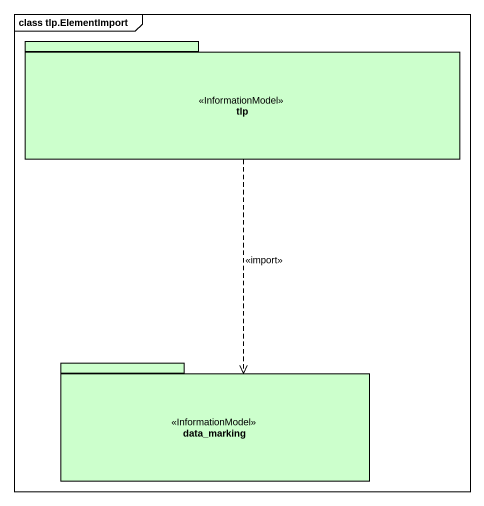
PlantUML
@startuml
mainframe class tlp.ElementImport
package tlp <<InformationModel>> #CCFFCC {
}
package data_marking <<InformationModel>> #CCFFCC {
}
tlp ..> data_marking : <<import>>
@enduml
